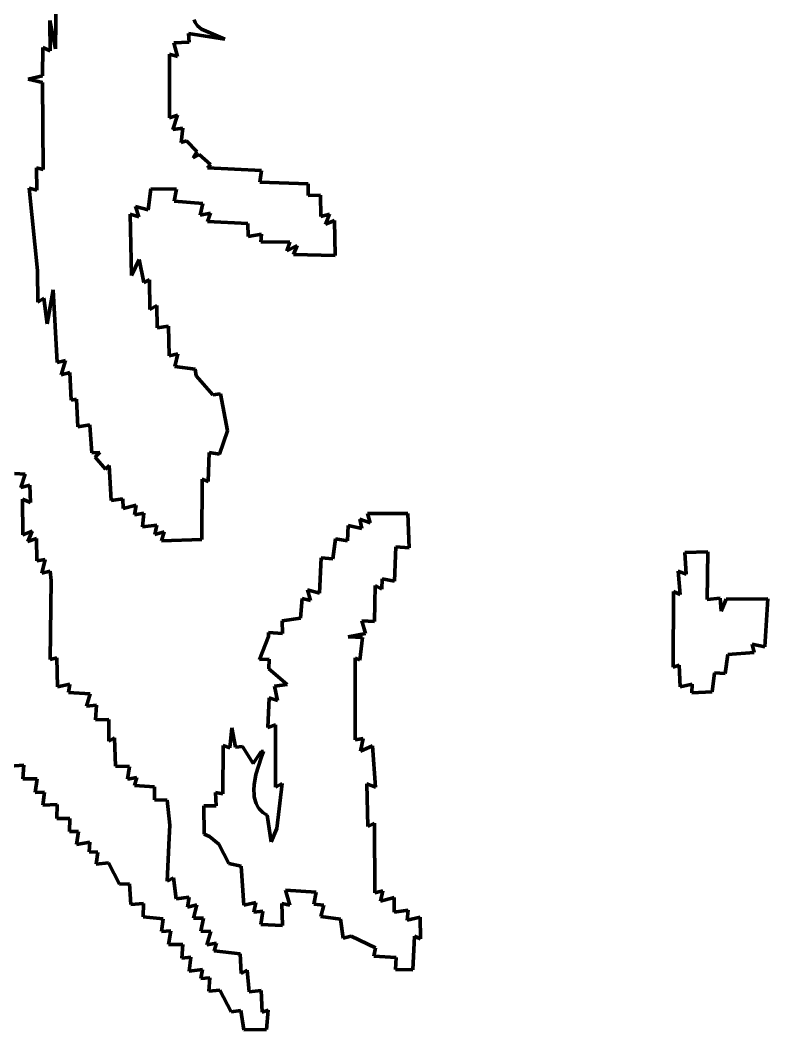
# Model space of a CAD drawing. Header units: millimetres. Extents: x 0 to 11.1, y 0 to 11.1.
# Drawn here: x 3.889 to 5.456, y 6.87 to 8.985 of the extents above; entities that cross this region are included whole.
import ezdxf

# ---------------------------------------------------------------- set-up
doc = ezdxf.new("R2010")
doc.units = ezdxf.units.MM
doc.layers.add('color#000000ff', color=7, linetype='CONTINUOUS', lineweight=100)
doc.layers.add('color#ffffffff', color=7, linetype='CONTINUOUS', lineweight=100)

msp = doc.modelspace()

# ---------------------------------------------------------------- linework, layer by layer
at = {"layer": 'color#000000ff'}
for p, q in [((3.9663, 9.1498), (3.9632, 8.9244)), ((3.9632, 8.9244), (3.9514, 8.9838)), ((3.9514, 8.9838), (3.9515, 8.9803)), ((3.9515, 8.9803), (3.9523, 8.9202)), ((4.2561, 8.98), (4.2536, 8.9854)), ((4.2611, 8.9731), (4.2561, 8.98)), ((4.2696, 8.9659), (4.2611, 8.9731)), ((4.3178, 8.9445), (4.2696, 8.9659)), ((4.2434, 8.9383), (4.2422, 8.9567)), ((4.2422, 8.9567), (4.3178, 8.9445)), ((3.9366, 8.9274), (3.9363, 8.8681)), ((3.9523, 8.9202), (3.9366, 8.9274)), ((4.2115, 8.9373), (4.2434, 8.9383)), ((4.2193, 8.9085), (4.2115, 8.9373)), ((4.2024, 8.7803), (4.2019, 8.9132)), ((4.2019, 8.9132), (4.2193, 8.9085)), ((3.9363, 8.8681), (3.9058, 8.861)), ((3.9058, 8.861), (3.936, 8.8544)), ((3.936, 8.8544), (3.9376, 8.6717)), ((4.2191, 8.7854), (4.2024, 8.7803)), ((4.2092, 8.7558), (4.2191, 8.7854)), ((4.2304, 8.7584), (4.2092, 8.7558)), ((4.2268, 8.7284), (4.2304, 8.7584)), ((4.2378, 8.732), (4.2268, 8.7284)), ((4.2594, 8.7094), (4.2378, 8.732)), ((4.2517, 8.6961), (4.2594, 8.7094)), ((4.2647, 8.7036), (4.2517, 8.6961)), ((4.288, 8.6823), (4.2647, 8.7036)), ((3.9376, 8.6717), (3.9237, 8.6757)), ((3.9237, 8.6757), (3.9245, 8.6287)), ((4.2819, 8.6754), (4.288, 8.6823)), ((4.3952, 8.6701), (4.2819, 8.6754)), ((4.3912, 8.6454), (4.3952, 8.6701)), ((3.9245, 8.6287), (3.9083, 8.633)), ((3.9083, 8.633), (3.9259, 8.4604)), ((4.1573, 8.5874), (4.1629, 8.6312)), ((4.1629, 8.6312), (4.2166, 8.6304)), ((4.2166, 8.6304), (4.2122, 8.6053)), ((4.4926, 8.642), (4.3912, 8.6454)), ((4.493, 8.6174), (4.4926, 8.642)), ((4.5188, 8.618), (4.493, 8.6174)), ((4.5195, 8.5732), (4.5188, 8.618)), ((4.1379, 8.5728), (4.1311, 8.5941)), ((4.1311, 8.5941), (4.1573, 8.5874)), ((4.2122, 8.6053), (4.2721, 8.6007)), ((4.2721, 8.6007), (4.2666, 8.576)), ((4.1226, 8.4497), (4.1198, 8.5785)), ((4.1198, 8.5785), (4.1379, 8.5728)), ((4.2666, 8.576), (4.2878, 8.5805)), ((4.2878, 8.5805), (4.282, 8.5628)), ((4.5376, 8.5785), (4.5195, 8.5732)), ((4.5293, 8.5573), (4.5376, 8.5785)), ((4.5481, 8.565), (4.5293, 8.5573)), ((4.5491, 8.4919), (4.5481, 8.565)), ((4.282, 8.5628), (4.3666, 8.5589)), ((4.3666, 8.5589), (4.367, 8.5317)), ((4.367, 8.5317), (4.3952, 8.5362)), ((4.3952, 8.5362), (4.3935, 8.5201)), ((4.3935, 8.5201), (4.4541, 8.52)), ((4.4541, 8.52), (4.4478, 8.5016)), ((4.4478, 8.5016), (4.47, 8.5125)), ((4.47, 8.5125), (4.4622, 8.4936)), ((4.139, 8.4832), (4.1226, 8.4497)), ((4.1487, 8.4354), (4.139, 8.4832)), ((4.4622, 8.4936), (4.5491, 8.4919)), ((3.9259, 8.4604), (3.9263, 8.394)), ((4.1602, 8.4406), (4.1487, 8.4354)), ((4.1612, 8.3786), (4.1602, 8.4406)), ((3.9457, 8.3484), (3.9582, 8.42)), ((3.9582, 8.42), (3.9666, 8.2678)), ((3.9263, 8.394), (3.9386, 8.4026)), ((3.9386, 8.4026), (3.9457, 8.3484)), ((4.1754, 8.3873), (4.1612, 8.3786)), ((4.1764, 8.3405), (4.1754, 8.3873)), ((4.1999, 8.3435), (4.1764, 8.3405)), ((4.2018, 8.2819), (4.1999, 8.3435)), ((3.9666, 8.2678), (3.9843, 8.2716)), ((3.9843, 8.2716), (3.9754, 8.2422)), ((4.2194, 8.2856), (4.2018, 8.2819)), ((4.2137, 8.2595), (4.2194, 8.2856)), ((3.9754, 8.2422), (3.9936, 8.247)), ((3.9936, 8.247), (3.9965, 8.1889)), ((4.2557, 8.2536), (4.2137, 8.2595)), ((4.258, 8.2396), (4.2557, 8.2536)), ((4.2928, 8.1999), (4.258, 8.2396)), ((3.9965, 8.1889), (4.0072, 8.1909)), ((4.0072, 8.1909), (4.0104, 8.1332)), ((4.309, 8.202), (4.2928, 8.1999)), ((4.3237, 8.1243), (4.309, 8.202)), ((4.0104, 8.1332), (4.0351, 8.1374)), ((4.0351, 8.1374), (4.0353, 8.1359)), ((4.0353, 8.1359), (4.0394, 8.0782)), ((4.3068, 8.0754), (4.3237, 8.1243)), ((4.0394, 8.0782), (4.056, 8.0795)), ((4.056, 8.0795), (4.0465, 8.0691)), ((4.2833, 8.0184), (4.2851, 8.0794)), ((4.2851, 8.0794), (4.3068, 8.0754)), ((4.0465, 8.0691), (4.068, 8.0446)), ((3.8995, 8.0336), (3.8777, 8.0355)), ((4.068, 8.0446), (4.0759, 8.052)), ((4.0759, 8.052), (4.0799, 7.9787)), ((3.8907, 8.006), (3.8995, 8.0336)), ((4.2698, 7.8968), (4.2708, 8.0232)), ((4.2708, 8.0232), (4.2833, 8.0184)), ((3.9097, 8.0105), (3.8907, 8.006)), ((3.9108, 7.9747), (3.9097, 8.0105)), ((3.8952, 7.9071), (3.8943, 7.9813)), ((3.8943, 7.9813), (3.9108, 7.9747)), ((4.0799, 7.9787), (4.1041, 7.9819)), ((4.1041, 7.9819), (4.1048, 7.9621)), ((4.1048, 7.9621), (4.1324, 7.9689)), ((4.1324, 7.9689), (4.129, 7.9486)), ((4.129, 7.9486), (4.1484, 7.9523)), ((4.1484, 7.9523), (4.1459, 7.9237)), ((4.7019, 7.9515), (4.6173, 7.9514)), ((4.6173, 7.9514), (4.6224, 7.9321)), ((4.7045, 7.8798), (4.7019, 7.9515)), ((4.6224, 7.9321), (4.601, 7.9399)), ((4.601, 7.9399), (4.6052, 7.9203)), ((3.9146, 7.9147), (3.8952, 7.9071)), ((3.9055, 7.8929), (3.9146, 7.9147)), ((4.1459, 7.9237), (4.1755, 7.9273)), ((4.1755, 7.9273), (4.1713, 7.9074)), ((4.1713, 7.9074), (4.1913, 7.9128)), ((4.1913, 7.9128), (4.1852, 7.8945)), ((4.5767, 7.9266), (4.575, 7.8945)), ((4.6052, 7.9203), (4.5767, 7.9266)), ((3.9233, 7.8989), (3.9055, 7.8929)), ((3.9244, 7.8523), (3.9233, 7.8989)), ((4.1852, 7.8945), (4.2698, 7.8968)), ((4.5497, 7.8985), (4.5442, 7.8568)), ((4.575, 7.8945), (4.5497, 7.8985)), ((4.6735, 7.8098), (4.6767, 7.8816)), ((4.6767, 7.8816), (4.7045, 7.8798)), ((5.3299, 7.8714), (5.2817, 7.8698)), ((5.2817, 7.8698), (5.2847, 7.8241)), ((5.3288, 7.771), (5.3299, 7.8714)), ((3.9418, 7.8549), (3.9244, 7.8523)), ((3.9345, 7.8263), (3.9418, 7.8549)), ((4.5199, 7.8583), (4.5164, 7.7849)), ((4.5442, 7.8568), (4.5199, 7.8583)), ((3.9524, 7.8306), (3.9345, 7.8263)), ((3.9542, 7.8114), (3.9524, 7.8306)), ((5.2847, 7.8241), (5.268, 7.8309)), ((5.268, 7.8309), (5.272, 7.7819)), ((3.9522, 7.6454), (3.9542, 7.8114)), ((4.6471, 7.793), (4.6479, 7.8148)), ((4.6479, 7.8148), (4.6735, 7.8098)), ((4.5164, 7.7849), (4.4911, 7.7915)), ((4.4911, 7.7915), (4.4974, 7.7694)), ((4.6316, 7.7254), (4.6334, 7.8007)), ((4.6334, 7.8007), (4.6471, 7.793)), ((5.2584, 7.788), (5.2576, 7.6293)), ((5.272, 7.7819), (5.2584, 7.788)), ((4.48, 7.7734), (4.4766, 7.7322)), ((4.4974, 7.7694), (4.48, 7.7734)), ((5.3559, 7.7743), (5.3288, 7.771)), ((5.3582, 7.7466), (5.3559, 7.7743)), ((5.3685, 7.7719), (5.3582, 7.7466)), ((5.4558, 7.7727), (5.3685, 7.7719)), ((5.4499, 7.6721), (5.4558, 7.7727)), ((4.4766, 7.7322), (4.438, 7.727)), ((4.438, 7.727), (4.4387, 7.6998)), ((4.6129, 7.7004), (4.6055, 7.7268)), ((4.6055, 7.7268), (4.6316, 7.7254)), ((4.4099, 7.702), (4.4096, 7.6938)), ((4.4387, 7.6998), (4.4099, 7.702)), ((4.5767, 7.6933), (4.6129, 7.7004)), ((4.4096, 7.6938), (4.3905, 7.646)), ((4.6065, 7.6915), (4.5767, 7.6933)), ((4.6008, 7.6443), (4.6065, 7.6915)), ((5.427, 7.66), (5.4228, 7.6775)), ((5.4228, 7.6775), (5.4499, 7.6721)), ((5.3663, 7.6162), (5.3722, 7.6562)), ((5.3722, 7.6562), (5.427, 7.66)), ((3.9659, 7.6493), (3.9522, 7.6454)), ((3.9674, 7.5884), (3.9659, 7.6493)), ((4.3905, 7.646), (4.4113, 7.6464)), ((4.4113, 7.6464), (4.41, 7.6261)), ((4.5909, 7.4771), (4.5912, 7.6494)), ((4.5912, 7.6494), (4.6008, 7.6443)), ((5.2576, 7.6293), (5.2701, 7.6339)), ((5.2701, 7.6339), (5.2723, 7.5884)), ((4.41, 7.6261), (4.4488, 7.5933)), ((5.3394, 7.5777), (5.3444, 7.6177)), ((5.3444, 7.6177), (5.3663, 7.6162)), ((3.9933, 7.5943), (3.9674, 7.5884)), ((3.9905, 7.5764), (3.9933, 7.5943)), ((4.4488, 7.5933), (4.4223, 7.5898)), ((5.2723, 7.5884), (5.2973, 7.5938)), ((5.2973, 7.5938), (5.2964, 7.5757)), ((4.0361, 7.5738), (3.9905, 7.5764)), ((4.0286, 7.5479), (4.0361, 7.5738)), ((4.4223, 7.5898), (4.4284, 7.5598)), ((5.2964, 7.5757), (5.3394, 7.5777)), ((4.0495, 7.5498), (4.0286, 7.5479)), ((4.0471, 7.5192), (4.0495, 7.5498)), ((4.4108, 7.5657), (4.4085, 7.5031)), ((4.4284, 7.5598), (4.4108, 7.5657)), ((4.0748, 7.5203), (4.0471, 7.5192)), ((4.0749, 7.4748), (4.0748, 7.5203)), ((4.4085, 7.5031), (4.424, 7.5092)), ((4.424, 7.5092), (4.4243, 7.3785)), ((4.333, 7.5026), (4.3284, 7.4608)), ((4.3404, 7.4618), (4.333, 7.5026)), ((4.0873, 7.4819), (4.0749, 7.4748)), ((4.0892, 7.422), (4.0873, 7.4819)), ((4.3148, 7.4657), (4.314, 7.3644)), ((4.3284, 7.4608), (4.3148, 7.4657)), ((4.6078, 7.4801), (4.5909, 7.4771)), ((4.6023, 7.4537), (4.6078, 7.4801)), ((4.6276, 7.4652), (4.6023, 7.4537)), ((4.6337, 7.3782), (4.6276, 7.4652)), ((4.3551, 7.4637), (4.3404, 7.4618)), ((4.3775, 7.4282), (4.3551, 7.4637)), ((4.394, 7.4529), (4.3775, 7.4282)), ((4.394, 7.44), (4.3989, 7.4532)), ((4.3989, 7.4532), (4.394, 7.4529)), ((3.8679, 7.4225), (3.8968, 7.4245)), ((3.8968, 7.4245), (3.8948, 7.3958)), ((4.1181, 7.4219), (4.0892, 7.422)), ((4.1144, 7.3949), (4.1181, 7.4219)), ((4.3832, 7.4046), (4.394, 7.44)), ((4.3795, 7.3832), (4.3832, 7.4046)), ((3.8948, 7.3958), (3.9249, 7.3959)), ((3.9249, 7.3959), (3.9206, 7.3673)), ((4.1335, 7.3986), (4.1144, 7.3949)), ((4.1292, 7.382), (4.1335, 7.3986)), ((4.1711, 7.3789), (4.1292, 7.382)), ((4.3789, 7.3728), (4.3795, 7.3832)), ((4.4243, 7.3785), (4.4382, 7.386)), ((4.4382, 7.386), (4.4268, 7.292)), ((4.6177, 7.2957), (4.6159, 7.3855)), ((4.6159, 7.3855), (4.6337, 7.3782)), ((3.9206, 7.3673), (3.9403, 7.368)), ((3.9403, 7.368), (3.9369, 7.3409)), ((4.1707, 7.3519), (4.1711, 7.3789)), ((4.314, 7.3644), (4.2986, 7.3674)), ((4.2986, 7.3674), (4.2997, 7.3392)), ((4.3793, 7.3627), (4.3789, 7.3728)), ((4.3799, 7.3578), (4.3793, 7.3627)), ((3.9369, 7.3409), (3.9667, 7.342)), ((3.9667, 7.342), (3.9658, 7.3128)), ((4.1973, 7.3511), (4.1707, 7.3519)), ((4.2032, 7.299), (4.1973, 7.3511)), ((4.2997, 7.3392), (4.2738, 7.3395)), ((4.2738, 7.3395), (4.275, 7.2798)), ((4.3809, 7.3531), (4.3799, 7.3578)), ((4.3822, 7.3485), (4.3809, 7.3531)), ((4.3838, 7.3441), (4.3822, 7.3485)), ((4.3858, 7.3399), (4.3838, 7.3441)), ((4.3882, 7.3359), (4.3858, 7.3399)), ((4.391, 7.3322), (4.3882, 7.3359)), ((4.3943, 7.3287), (4.391, 7.3322)), ((4.398, 7.3254), (4.3943, 7.3287)), ((4.4022, 7.3225), (4.398, 7.3254)), ((4.4068, 7.3199), (4.4022, 7.3225)), ((4.415, 7.2637), (4.4068, 7.3199)), ((3.9658, 7.3128), (3.9932, 7.313)), ((3.9932, 7.313), (3.9924, 7.2854)), ((4.2018, 7.2721), (4.2032, 7.299)), ((4.6317, 7.3026), (4.6177, 7.2957)), ((4.6323, 7.1568), (4.6317, 7.3026)), ((3.9924, 7.2854), (4.0114, 7.2854)), ((4.0114, 7.2854), (4.0072, 7.258)), ((4.275, 7.2798), (4.2858, 7.2748)), ((4.2858, 7.2748), (4.3055, 7.2588)), ((4.4268, 7.292), (4.415, 7.2637)), ((4.0072, 7.258), (4.0354, 7.2629)), ((4.0354, 7.2629), (4.0341, 7.2431)), ((4.1976, 7.1814), (4.2018, 7.2721)), ((4.3055, 7.2588), (4.3265, 7.2184)), ((4.0341, 7.2431), (4.0523, 7.2419)), ((4.0523, 7.2419), (4.0485, 7.217)), ((4.0485, 7.217), (4.0741, 7.2198)), ((4.0741, 7.2198), (4.0973, 7.1753)), ((4.3265, 7.2184), (4.3526, 7.2127)), ((4.3526, 7.2127), (4.3581, 7.1314)), ((4.0973, 7.1753), (4.1181, 7.1756)), ((4.1181, 7.1756), (4.1213, 7.1326)), ((4.2109, 7.1885), (4.1976, 7.1814)), ((4.2161, 7.1443), (4.2109, 7.1885)), ((4.2437, 7.1479), (4.2161, 7.1443)), ((4.2399, 7.1272), (4.2437, 7.1479)), ((4.454, 7.1309), (4.4456, 7.1624)), ((4.4456, 7.1624), (4.5096, 7.1586)), ((4.5096, 7.1586), (4.5049, 7.1331)), ((4.6492, 7.1612), (4.6323, 7.1568)), ((4.6444, 7.1398), (4.6492, 7.1612)), ((4.6728, 7.1469), (4.6444, 7.1398)), ((4.6731, 7.1167), (4.6728, 7.1469)), ((4.1213, 7.1326), (4.1475, 7.1347)), ((4.1475, 7.1347), (4.1472, 7.1069)), ((4.2598, 7.1317), (4.2399, 7.1272)), ((4.2524, 7.1039), (4.2598, 7.1317)), ((4.3581, 7.1314), (4.3828, 7.137)), ((4.3828, 7.137), (4.3791, 7.1165)), ((4.4389, 7.0883), (4.4376, 7.1346)), ((4.4376, 7.1346), (4.454, 7.1309)), ((4.5049, 7.1331), (4.5257, 7.1309)), ((4.5257, 7.1309), (4.5192, 7.1074)), ((4.1472, 7.1069), (4.1887, 7.1024)), ((4.3791, 7.1165), (4.398, 7.1183)), ((4.398, 7.1183), (4.3935, 7.0907)), ((4.5192, 7.1074), (4.5602, 7.1021)), ((4.7026, 7.1205), (4.6731, 7.1167)), ((4.7002, 7.1), (4.7026, 7.1205)), ((4.7274, 7.1061), (4.7002, 7.1)), ((4.7284, 7.0605), (4.7274, 7.1061)), ((4.1887, 7.1024), (4.1855, 7.0762)), ((4.2733, 7.1041), (4.2524, 7.1039)), ((4.2677, 7.0768), (4.2733, 7.1041)), ((4.3935, 7.0907), (4.4389, 7.0883)), ((4.5602, 7.1021), (4.5659, 7.0624)), ((4.1855, 7.0762), (4.2048, 7.0777)), ((4.2048, 7.0777), (4.2004, 7.0489)), ((4.2887, 7.0761), (4.2677, 7.0768)), ((4.2805, 7.0481), (4.2887, 7.0761)), ((4.5659, 7.0624), (4.5829, 7.0666)), ((4.5829, 7.0666), (4.6338, 7.0415)), ((4.712, 6.9959), (4.7152, 7.0665)), ((4.7152, 7.0665), (4.7284, 7.0605)), ((4.2004, 7.0489), (4.2299, 7.049)), ((4.2299, 7.049), (4.228, 7.02)), ((4.3008, 7.0519), (4.2805, 7.0481)), ((4.2958, 7.0354), (4.3008, 7.0519)), ((4.6338, 7.0415), (4.6304, 7.0245)), ((4.228, 7.02), (4.2471, 7.022)), ((4.2471, 7.022), (4.2434, 6.9932)), ((4.35, 7.0293), (4.2958, 7.0354)), ((4.3522, 6.9879), (4.35, 7.0293)), ((4.6304, 7.0245), (4.6774, 7.0218)), ((4.6774, 7.0218), (4.6754, 6.9968)), ((4.2434, 6.9932), (4.2711, 6.9968)), ((4.2711, 6.9968), (4.2681, 6.9776)), ((4.2681, 6.9776), (4.2867, 6.979)), ((4.2867, 6.979), (4.2843, 6.9514)), ((4.3646, 6.9952), (4.3522, 6.9879)), ((4.3694, 6.95), (4.3646, 6.9952)), ((4.6754, 6.9968), (4.712, 6.9959)), ((4.2843, 6.9514), (4.3077, 6.9529)), ((4.3077, 6.9529), (4.3314, 6.9078)), ((4.3946, 6.9528), (4.3694, 6.95)), ((4.3966, 6.9071), (4.3946, 6.9528)), ((4.3314, 6.9078), (4.3516, 6.9106)), ((4.3516, 6.9106), (4.3581, 6.8702)), ((4.4088, 6.9116), (4.3966, 6.9071)), ((4.4057, 6.8711), (4.4088, 6.9116)), ((4.3581, 6.8702), (4.4057, 6.8711))]:
    msp.add_line(p, q, dxfattribs=at)
at = {"layer": 'color#ffffffff'}
for p, q in [((3.9632, 8.9244), (3.9663, 9.1498)), ((3.9515, 8.9803), (3.9514, 8.9838)), ((3.9514, 8.9838), (3.9632, 8.9244)), ((3.9523, 8.9202), (3.9515, 8.9803)), ((4.2536, 8.9854), (4.2561, 8.98)), ((4.2561, 8.98), (4.2611, 8.9731)), ((4.2611, 8.9731), (4.2696, 8.9659)), ((4.2696, 8.9659), (4.3178, 8.9445)), ((4.3178, 8.9445), (4.2422, 8.9567)), ((4.2422, 8.9567), (4.2434, 8.9383)), ((3.9363, 8.8681), (3.9366, 8.9274)), ((3.9366, 8.9274), (3.9523, 8.9202)), ((4.2434, 8.9383), (4.2115, 8.9373)), ((4.2115, 8.9373), (4.2193, 8.9085)), ((4.2193, 8.9085), (4.2019, 8.9132)), ((4.2019, 8.9132), (4.2024, 8.7803)), ((3.9058, 8.861), (3.9363, 8.8681)), ((3.936, 8.8544), (3.9058, 8.861)), ((3.9376, 8.6717), (3.936, 8.8544)), ((4.2024, 8.7803), (4.2191, 8.7854)), ((4.2191, 8.7854), (4.2092, 8.7558)), ((4.2092, 8.7558), (4.2304, 8.7584)), ((4.2304, 8.7584), (4.2268, 8.7284)), ((4.2268, 8.7284), (4.2378, 8.732)), ((4.2378, 8.732), (4.2594, 8.7094)), ((4.2594, 8.7094), (4.2517, 8.6961)), ((4.2517, 8.6961), (4.2647, 8.7036)), ((4.2647, 8.7036), (4.288, 8.6823)), ((3.9245, 8.6287), (3.9237, 8.6757)), ((3.9237, 8.6757), (3.9376, 8.6717)), ((4.288, 8.6823), (4.2819, 8.6754)), ((4.2819, 8.6754), (4.3952, 8.6701)), ((4.3952, 8.6701), (4.3912, 8.6454)), ((3.9259, 8.4604), (3.9083, 8.633)), ((3.9083, 8.633), (3.9245, 8.6287)), ((4.1629, 8.6312), (4.1573, 8.5874)), ((4.2166, 8.6304), (4.1629, 8.6312)), ((4.2122, 8.6053), (4.2166, 8.6304)), ((4.3912, 8.6454), (4.4926, 8.642)), ((4.4926, 8.642), (4.493, 8.6174)), ((4.493, 8.6174), (4.5188, 8.618)), ((4.5188, 8.618), (4.5195, 8.5732)), ((4.1573, 8.5874), (4.1311, 8.5941)), ((4.1311, 8.5941), (4.1379, 8.5728)), ((4.2721, 8.6007), (4.2122, 8.6053)), ((4.2666, 8.576), (4.2721, 8.6007)), ((4.1379, 8.5728), (4.1198, 8.5785)), ((4.1198, 8.5785), (4.1226, 8.4497)), ((4.2878, 8.5805), (4.2666, 8.576)), ((4.282, 8.5628), (4.2878, 8.5805)), ((4.5195, 8.5732), (4.5376, 8.5785)), ((4.5376, 8.5785), (4.5293, 8.5573)), ((4.5293, 8.5573), (4.5481, 8.565)), ((4.5481, 8.565), (4.5491, 8.4919)), ((4.3666, 8.5589), (4.282, 8.5628)), ((4.367, 8.5317), (4.3666, 8.5589)), ((4.3952, 8.5362), (4.367, 8.5317)), ((4.3935, 8.5201), (4.3952, 8.5362)), ((4.4541, 8.52), (4.3935, 8.5201)), ((4.4478, 8.5016), (4.4541, 8.52)), ((4.47, 8.5125), (4.4478, 8.5016)), ((4.4622, 8.4936), (4.47, 8.5125)), ((4.1226, 8.4497), (4.139, 8.4832)), ((4.139, 8.4832), (4.1487, 8.4354)), ((4.5491, 8.4919), (4.4622, 8.4936)), ((3.9263, 8.394), (3.9259, 8.4604)), ((4.1487, 8.4354), (4.1602, 8.4406)), ((4.1602, 8.4406), (4.1612, 8.3786)), ((3.9582, 8.42), (3.9457, 8.3484)), ((3.9666, 8.2678), (3.9582, 8.42)), ((3.9386, 8.4026), (3.9263, 8.394)), ((3.9457, 8.3484), (3.9386, 8.4026)), ((4.1612, 8.3786), (4.1754, 8.3873)), ((4.1754, 8.3873), (4.1764, 8.3405)), ((4.1764, 8.3405), (4.1999, 8.3435)), ((4.1999, 8.3435), (4.2018, 8.2819)), ((3.9843, 8.2716), (3.9666, 8.2678)), ((3.9754, 8.2422), (3.9843, 8.2716)), ((4.2018, 8.2819), (4.2194, 8.2856)), ((4.2194, 8.2856), (4.2137, 8.2595)), ((3.9936, 8.247), (3.9754, 8.2422)), ((3.9965, 8.1889), (3.9936, 8.247)), ((4.2137, 8.2595), (4.2557, 8.2536)), ((4.2557, 8.2536), (4.258, 8.2396)), ((4.258, 8.2396), (4.2928, 8.1999)), ((4.0072, 8.1909), (3.9965, 8.1889)), ((4.0104, 8.1332), (4.0072, 8.1909)), ((4.2928, 8.1999), (4.309, 8.202)), ((4.309, 8.202), (4.3237, 8.1243)), ((4.0351, 8.1374), (4.0104, 8.1332)), ((4.0353, 8.1359), (4.0351, 8.1374)), ((4.0394, 8.0782), (4.0353, 8.1359)), ((4.3237, 8.1243), (4.3068, 8.0754)), ((4.056, 8.0795), (4.0394, 8.0782)), ((4.0465, 8.0691), (4.056, 8.0795)), ((4.2851, 8.0794), (4.2833, 8.0184)), ((4.3068, 8.0754), (4.2851, 8.0794)), ((4.068, 8.0446), (4.0465, 8.0691)), ((3.8777, 8.0355), (3.8995, 8.0336)), ((4.0759, 8.052), (4.068, 8.0446)), ((4.0799, 7.9787), (4.0759, 8.052)), ((3.8995, 8.0336), (3.8907, 8.006)), ((4.2708, 8.0232), (4.2698, 7.8968)), ((4.2833, 8.0184), (4.2708, 8.0232)), ((3.8907, 8.006), (3.9097, 8.0105)), ((3.9097, 8.0105), (3.9108, 7.9747)), ((3.9108, 7.9747), (3.8943, 7.9813)), ((3.8943, 7.9813), (3.8952, 7.9071)), ((4.1041, 7.9819), (4.0799, 7.9787)), ((4.1048, 7.9621), (4.1041, 7.9819)), ((4.1324, 7.9689), (4.1048, 7.9621)), ((4.129, 7.9486), (4.1324, 7.9689)), ((4.1484, 7.9523), (4.129, 7.9486)), ((4.1459, 7.9237), (4.1484, 7.9523)), ((4.6173, 7.9514), (4.7019, 7.9515)), ((4.6224, 7.9321), (4.6173, 7.9514)), ((4.7019, 7.9515), (4.7045, 7.8798)), ((4.6052, 7.9203), (4.601, 7.9399)), ((4.601, 7.9399), (4.6224, 7.9321)), ((3.8952, 7.9071), (3.9146, 7.9147)), ((3.9146, 7.9147), (3.9055, 7.8929)), ((4.1755, 7.9273), (4.1459, 7.9237)), ((4.1713, 7.9074), (4.1755, 7.9273)), ((4.1913, 7.9128), (4.1713, 7.9074)), ((4.1852, 7.8945), (4.1913, 7.9128)), ((4.575, 7.8945), (4.5767, 7.9266)), ((4.5767, 7.9266), (4.6052, 7.9203)), ((3.9055, 7.8929), (3.9233, 7.8989)), ((3.9233, 7.8989), (3.9244, 7.8523)), ((4.2698, 7.8968), (4.1852, 7.8945)), ((4.5442, 7.8568), (4.5497, 7.8985)), ((4.5497, 7.8985), (4.575, 7.8945)), ((4.6767, 7.8816), (4.6735, 7.8098)), ((4.7045, 7.8798), (4.6767, 7.8816)), ((5.2817, 7.8698), (5.3299, 7.8714)), ((5.2847, 7.8241), (5.2817, 7.8698)), ((5.3299, 7.8714), (5.3288, 7.771)), ((3.9244, 7.8523), (3.9418, 7.8549)), ((3.9418, 7.8549), (3.9345, 7.8263)), ((4.5164, 7.7849), (4.5199, 7.8583)), ((4.5199, 7.8583), (4.5442, 7.8568)), ((3.9345, 7.8263), (3.9524, 7.8306)), ((3.9524, 7.8306), (3.9542, 7.8114)), ((5.272, 7.7819), (5.268, 7.8309)), ((5.268, 7.8309), (5.2847, 7.8241)), ((3.9542, 7.8114), (3.9522, 7.6454)), ((4.6479, 7.8148), (4.6471, 7.793)), ((4.6735, 7.8098), (4.6479, 7.8148)), ((4.4974, 7.7694), (4.4911, 7.7915)), ((4.4911, 7.7915), (4.5164, 7.7849)), ((4.6334, 7.8007), (4.6316, 7.7254)), ((4.6471, 7.793), (4.6334, 7.8007)), ((5.2576, 7.6293), (5.2584, 7.788)), ((5.2584, 7.788), (5.272, 7.7819)), ((4.4766, 7.7322), (4.48, 7.7734)), ((4.48, 7.7734), (4.4974, 7.7694)), ((5.3288, 7.771), (5.3559, 7.7743)), ((5.3559, 7.7743), (5.3582, 7.7466)), ((5.3582, 7.7466), (5.3685, 7.7719)), ((5.3685, 7.7719), (5.4558, 7.7727)), ((5.4558, 7.7727), (5.4499, 7.6721)), ((4.438, 7.727), (4.4766, 7.7322)), ((4.4387, 7.6998), (4.438, 7.727)), ((4.6316, 7.7254), (4.6055, 7.7268)), ((4.6055, 7.7268), (4.6129, 7.7004)), ((4.4096, 7.6938), (4.4099, 7.702)), ((4.4099, 7.702), (4.4387, 7.6998)), ((4.6129, 7.7004), (4.5767, 7.6933)), ((4.3905, 7.646), (4.4096, 7.6938)), ((4.5767, 7.6933), (4.6065, 7.6915)), ((4.6065, 7.6915), (4.6008, 7.6443)), ((5.4499, 7.6721), (5.4228, 7.6775)), ((5.4228, 7.6775), (5.427, 7.66)), ((5.3722, 7.6562), (5.3663, 7.6162)), ((5.427, 7.66), (5.3722, 7.6562)), ((3.9522, 7.6454), (3.9659, 7.6493)), ((3.9659, 7.6493), (3.9674, 7.5884)), ((4.4113, 7.6464), (4.3905, 7.646)), ((4.41, 7.6261), (4.4113, 7.6464)), ((4.5912, 7.6494), (4.5909, 7.4771)), ((4.6008, 7.6443), (4.5912, 7.6494)), ((5.2701, 7.6339), (5.2576, 7.6293)), ((5.2723, 7.5884), (5.2701, 7.6339)), ((4.4488, 7.5933), (4.41, 7.6261)), ((5.3444, 7.6177), (5.3394, 7.5777)), ((5.3663, 7.6162), (5.3444, 7.6177)), ((3.9674, 7.5884), (3.9933, 7.5943)), ((3.9933, 7.5943), (3.9905, 7.5764)), ((4.4223, 7.5898), (4.4488, 7.5933)), ((5.2973, 7.5938), (5.2723, 7.5884)), ((5.2964, 7.5757), (5.2973, 7.5938)), ((3.9905, 7.5764), (4.0361, 7.5738)), ((4.0361, 7.5738), (4.0286, 7.5479)), ((4.4284, 7.5598), (4.4223, 7.5898)), ((5.3394, 7.5777), (5.2964, 7.5757)), ((4.0286, 7.5479), (4.0495, 7.5498)), ((4.0495, 7.5498), (4.0471, 7.5192)), ((4.4085, 7.5031), (4.4108, 7.5657)), ((4.4108, 7.5657), (4.4284, 7.5598)), ((4.0471, 7.5192), (4.0748, 7.5203)), ((4.0748, 7.5203), (4.0749, 7.4748)), ((4.424, 7.5092), (4.4085, 7.5031)), ((4.4243, 7.3785), (4.424, 7.5092)), ((4.3284, 7.4608), (4.333, 7.5026)), ((4.333, 7.5026), (4.3404, 7.4618)), ((4.0749, 7.4748), (4.0873, 7.4819)), ((4.0873, 7.4819), (4.0892, 7.422)), ((4.314, 7.3644), (4.3148, 7.4657)), ((4.3148, 7.4657), (4.3284, 7.4608)), ((4.5909, 7.4771), (4.6078, 7.4801)), ((4.6078, 7.4801), (4.6023, 7.4537)), ((4.6023, 7.4537), (4.6276, 7.4652)), ((4.6276, 7.4652), (4.6337, 7.3782)), ((4.3404, 7.4618), (4.3551, 7.4637)), ((4.3551, 7.4637), (4.3775, 7.4282)), ((4.3775, 7.4282), (4.394, 7.4529)), ((4.394, 7.4529), (4.3989, 7.4532)), ((4.3989, 7.4532), (4.394, 7.44)), ((3.8968, 7.4245), (3.8679, 7.4225)), ((3.8948, 7.3958), (3.8968, 7.4245)), ((4.0892, 7.422), (4.1181, 7.4219)), ((4.1181, 7.4219), (4.1144, 7.3949)), ((4.394, 7.44), (4.3832, 7.4046)), ((4.3832, 7.4046), (4.3795, 7.3832)), ((3.9249, 7.3959), (3.8948, 7.3958)), ((3.9206, 7.3673), (3.9249, 7.3959)), ((4.1144, 7.3949), (4.1335, 7.3986)), ((4.1335, 7.3986), (4.1292, 7.382)), ((4.1292, 7.382), (4.1711, 7.3789)), ((4.3795, 7.3832), (4.3789, 7.3728)), ((4.4382, 7.386), (4.4243, 7.3785)), ((4.4268, 7.292), (4.4382, 7.386)), ((4.6337, 7.3782), (4.6159, 7.3855)), ((4.6159, 7.3855), (4.6177, 7.2957)), ((3.9403, 7.368), (3.9206, 7.3673)), ((3.9369, 7.3409), (3.9403, 7.368)), ((4.1711, 7.3789), (4.1707, 7.3519)), ((4.2997, 7.3392), (4.2986, 7.3674)), ((4.2986, 7.3674), (4.314, 7.3644)), ((4.3789, 7.3728), (4.3793, 7.3627)), ((4.3793, 7.3627), (4.3799, 7.3578)), ((3.9667, 7.342), (3.9369, 7.3409)), ((3.9658, 7.3128), (3.9667, 7.342)), ((4.1707, 7.3519), (4.1973, 7.3511)), ((4.1973, 7.3511), (4.2032, 7.299)), ((4.275, 7.2798), (4.2738, 7.3395)), ((4.2738, 7.3395), (4.2997, 7.3392)), ((4.3799, 7.3578), (4.3809, 7.3531)), ((4.3809, 7.3531), (4.3822, 7.3485)), ((4.3822, 7.3485), (4.3838, 7.3441)), ((4.3838, 7.3441), (4.3858, 7.3399)), ((4.3858, 7.3399), (4.3882, 7.3359)), ((4.3882, 7.3359), (4.391, 7.3322)), ((4.391, 7.3322), (4.3943, 7.3287)), ((4.3943, 7.3287), (4.398, 7.3254)), ((4.398, 7.3254), (4.4022, 7.3225)), ((4.4022, 7.3225), (4.4068, 7.3199)), ((4.4068, 7.3199), (4.415, 7.2637)), ((3.9932, 7.313), (3.9658, 7.3128)), ((3.9924, 7.2854), (3.9932, 7.313)), ((4.2032, 7.299), (4.2018, 7.2721)), ((4.6177, 7.2957), (4.6317, 7.3026)), ((4.6317, 7.3026), (4.6323, 7.1568)), ((4.0114, 7.2854), (3.9924, 7.2854)), ((4.0072, 7.258), (4.0114, 7.2854)), ((4.2858, 7.2748), (4.275, 7.2798)), ((4.3055, 7.2588), (4.2858, 7.2748)), ((4.415, 7.2637), (4.4268, 7.292)), ((4.0354, 7.2629), (4.0072, 7.258)), ((4.0341, 7.2431), (4.0354, 7.2629)), ((4.2018, 7.2721), (4.1976, 7.1814)), ((4.3265, 7.2184), (4.3055, 7.2588)), ((4.0523, 7.2419), (4.0341, 7.2431)), ((4.0485, 7.217), (4.0523, 7.2419)), ((4.0741, 7.2198), (4.0485, 7.217)), ((4.0973, 7.1753), (4.0741, 7.2198)), ((4.3526, 7.2127), (4.3265, 7.2184)), ((4.3581, 7.1314), (4.3526, 7.2127)), ((4.1181, 7.1756), (4.0973, 7.1753)), ((4.1213, 7.1326), (4.1181, 7.1756)), ((4.1976, 7.1814), (4.2109, 7.1885)), ((4.2109, 7.1885), (4.2161, 7.1443)), ((4.2161, 7.1443), (4.2437, 7.1479)), ((4.2437, 7.1479), (4.2399, 7.1272)), ((4.5096, 7.1586), (4.4456, 7.1624)), ((4.4456, 7.1624), (4.454, 7.1309)), ((4.5049, 7.1331), (4.5096, 7.1586)), ((4.6323, 7.1568), (4.6492, 7.1612)), ((4.6492, 7.1612), (4.6444, 7.1398)), ((4.6444, 7.1398), (4.6728, 7.1469)), ((4.6728, 7.1469), (4.6731, 7.1167)), ((4.1475, 7.1347), (4.1213, 7.1326)), ((4.1472, 7.1069), (4.1475, 7.1347)), ((4.2399, 7.1272), (4.2598, 7.1317)), ((4.2598, 7.1317), (4.2524, 7.1039)), ((4.3828, 7.137), (4.3581, 7.1314)), ((4.3791, 7.1165), (4.3828, 7.137)), ((4.454, 7.1309), (4.4376, 7.1346)), ((4.4376, 7.1346), (4.4389, 7.0883)), ((4.5257, 7.1309), (4.5049, 7.1331)), ((4.5192, 7.1074), (4.5257, 7.1309)), ((4.1887, 7.1024), (4.1472, 7.1069)), ((4.398, 7.1183), (4.3791, 7.1165)), ((4.3935, 7.0907), (4.398, 7.1183)), ((4.5602, 7.1021), (4.5192, 7.1074)), ((4.6731, 7.1167), (4.7026, 7.1205)), ((4.7026, 7.1205), (4.7002, 7.1)), ((4.7002, 7.1), (4.7274, 7.1061)), ((4.7274, 7.1061), (4.7284, 7.0605)), ((4.1855, 7.0762), (4.1887, 7.1024)), ((4.2524, 7.1039), (4.2733, 7.1041)), ((4.2733, 7.1041), (4.2677, 7.0768)), ((4.4389, 7.0883), (4.3935, 7.0907)), ((4.5659, 7.0624), (4.5602, 7.1021)), ((4.2048, 7.0777), (4.1855, 7.0762)), ((4.2004, 7.0489), (4.2048, 7.0777)), ((4.2677, 7.0768), (4.2887, 7.0761)), ((4.2887, 7.0761), (4.2805, 7.0481)), ((4.5829, 7.0666), (4.5659, 7.0624)), ((4.6338, 7.0415), (4.5829, 7.0666)), ((4.7152, 7.0665), (4.712, 6.9959)), ((4.7284, 7.0605), (4.7152, 7.0665)), ((4.2299, 7.049), (4.2004, 7.0489)), ((4.228, 7.02), (4.2299, 7.049)), ((4.2805, 7.0481), (4.3008, 7.0519)), ((4.3008, 7.0519), (4.2958, 7.0354)), ((4.6304, 7.0245), (4.6338, 7.0415)), ((4.2471, 7.022), (4.228, 7.02)), ((4.2434, 6.9932), (4.2471, 7.022)), ((4.2958, 7.0354), (4.35, 7.0293)), ((4.35, 7.0293), (4.3522, 6.9879)), ((4.6774, 7.0218), (4.6304, 7.0245)), ((4.6754, 6.9968), (4.6774, 7.0218)), ((4.2711, 6.9968), (4.2434, 6.9932)), ((4.2681, 6.9776), (4.2711, 6.9968)), ((4.2867, 6.979), (4.2681, 6.9776)), ((4.2843, 6.9514), (4.2867, 6.979)), ((4.3522, 6.9879), (4.3646, 6.9952)), ((4.3646, 6.9952), (4.3694, 6.95)), ((4.712, 6.9959), (4.6754, 6.9968)), ((4.3077, 6.9529), (4.2843, 6.9514)), ((4.3314, 6.9078), (4.3077, 6.9529)), ((4.3694, 6.95), (4.3946, 6.9528)), ((4.3946, 6.9528), (4.3966, 6.9071)), ((4.3516, 6.9106), (4.3314, 6.9078)), ((4.3581, 6.8702), (4.3516, 6.9106)), ((4.3966, 6.9071), (4.4088, 6.9116)), ((4.4088, 6.9116), (4.4057, 6.8711)), ((4.4057, 6.8711), (4.3581, 6.8702))]:
    msp.add_line(p, q, dxfattribs=at)

doc.saveas('drawing.dxf')
